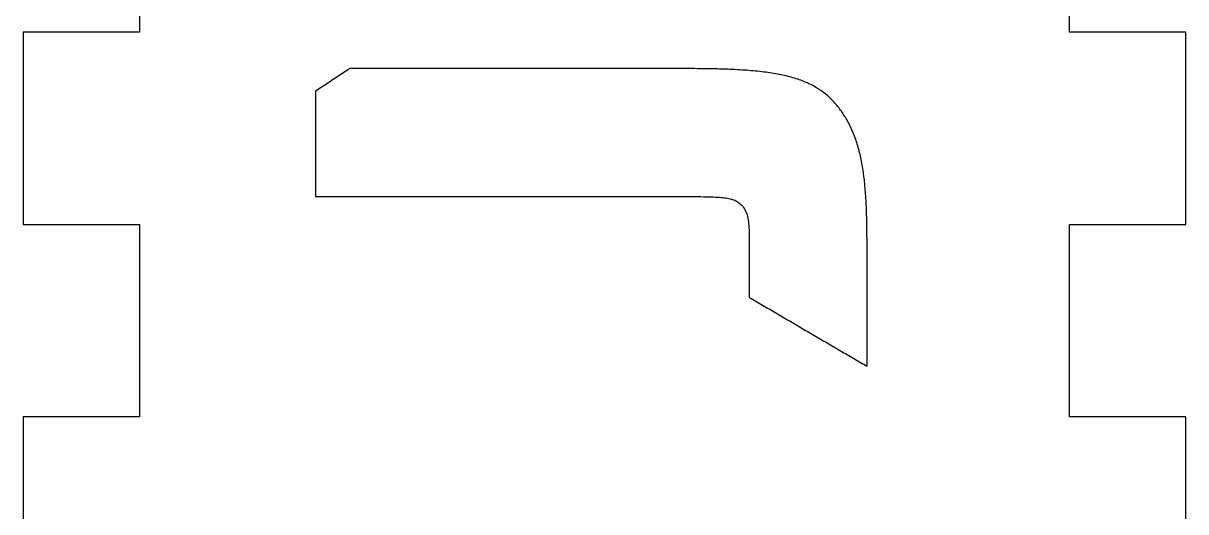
# Model space of a CAD drawing. Extents: x 10 to 860, y -140 to 140.
# Drawn here: x 10 to 70, y -69.4 to -44.2 of the extents above; entities that cross this region are included whole.
import ezdxf

# ---------------------------------------------------------------- set-up
doc = ezdxf.new("R2010")
doc.units = 0

# ---------------------------------------------------------------- blocks, each defined once
blk = doc.blocks.new('SHAPE2DVIEW004')
at = {"layer": 'Views', "color": 0}
for p, q in [((16, -34.741), (16, -44.667)), ((64, -44.667), (64, -34.741)), ((16, -44.667), (10, -44.667)), ((10, -44.667), (10, -54.593)), ((70, -44.667), (64, -44.667)), ((70, -54.593), (70, -44.667)), ((10, -54.593), (16, -54.593)), ((16, -54.593), (16, -64.519)), ((64, -64.519), (64, -54.593)), ((64, -54.593), (70, -54.593)), ((16, -64.519), (10, -64.519)), ((10, -64.519), (10, -74.444)), ((70, -64.519), (64, -64.519)), ((70, -74.444), (70, -64.519))]:
    blk.add_line(p, q, dxfattribs=at)
blk = doc.blocks.new('SHAPE2DVIEW006')
at = {"layer": 'Views', "color": 0}
for points in [[(26.846, -46.557), (26.766, -46.61), (26.686, -46.663), (26.606, -46.716), (26.526, -46.769), (26.445, -46.822), (26.365, -46.875), (26.285, -46.929), (26.205, -46.982), (26.125, -47.035), (26.045, -47.088), (25.965, -47.141), (25.885, -47.194), (25.805, -47.247), (25.725, -47.3), (25.645, -47.353), (25.565, -47.407), (25.485, -47.46), (25.405, -47.513), (25.325, -47.566), (25.245, -47.619), (25.165, -47.672), (25.085, -47.725)], [(26.846, -46.557), (26.766, -46.61), (26.686, -46.663), (26.606, -46.716), (26.526, -46.769), (26.445, -46.822), (26.365, -46.875), (26.285, -46.929), (26.205, -46.982), (26.125, -47.035), (26.045, -47.088), (25.965, -47.141), (25.885, -47.194), (25.805, -47.247), (25.725, -47.3), (25.645, -47.353), (25.565, -47.407), (25.485, -47.46), (25.405, -47.513), (25.325, -47.566), (25.245, -47.619), (25.165, -47.672), (25.085, -47.725)], [(44.185, -46.557), (44.086, -46.557), (43.986, -46.557), (43.887, -46.557), (43.787, -46.557), (43.687, -46.557), (43.588, -46.557), (43.488, -46.557), (43.388, -46.557), (43.289, -46.557), (43.189, -46.557), (43.089, -46.557), (42.99, -46.557), (42.89, -46.557), (42.79, -46.557), (42.691, -46.557), (42.591, -46.557), (42.491, -46.557), (42.392, -46.557), (42.292, -46.557), (42.192, -46.557), (42.093, -46.557), (41.993, -46.557), (41.893, -46.557), (41.794, -46.557), (41.694, -46.557), (41.594, -46.557), (41.495, -46.557), (41.395, -46.557), (41.296, -46.557), (41.196, -46.557), (41.096, -46.557), (40.997, -46.557), (40.897, -46.557), (40.797, -46.557), (40.698, -46.557), (40.598, -46.557), (40.498, -46.557), (40.399, -46.557), (40.299, -46.557), (40.199, -46.557), (40.1, -46.557), (40, -46.557), (39.9, -46.557), (39.801, -46.557), (39.701, -46.557), (39.601, -46.557), (39.502, -46.557), (39.402, -46.557), (39.302, -46.557), (39.203, -46.557), (39.103, -46.557), (39.003, -46.557), (38.904, -46.557), (38.804, -46.557), (38.705, -46.557), (38.605, -46.557), (38.505, -46.557), (38.406, -46.557), (38.306, -46.557), (38.206, -46.557), (38.107, -46.557), (38.007, -46.557), (37.907, -46.557), (37.808, -46.557), (37.708, -46.557), (37.608, -46.557), (37.509, -46.557), (37.409, -46.557), (37.309, -46.557), (37.21, -46.557), (37.11, -46.557), (37.01, -46.557), (36.911, -46.557), (36.811, -46.557), (36.711, -46.557), (36.612, -46.557), (36.512, -46.557), (36.412, -46.557), (36.313, -46.557), (36.213, -46.557), (36.114, -46.557), (36.014, -46.557), (35.914, -46.557), (35.815, -46.557), (35.715, -46.557), (35.615, -46.557), (35.516, -46.557), (35.416, -46.557), (35.316, -46.557), (35.217, -46.557), (35.117, -46.557), (35.017, -46.557), (34.918, -46.557), (34.818, -46.557), (34.718, -46.557), (34.619, -46.557), (34.519, -46.557), (34.419, -46.557), (34.32, -46.557), (34.22, -46.557), (34.12, -46.557), (34.021, -46.557), (33.921, -46.557), (33.821, -46.557), (33.722, -46.557), (33.622, -46.557), (33.523, -46.557), (33.423, -46.557), (33.323, -46.557), (33.224, -46.557), (33.124, -46.557), (33.024, -46.557), (32.925, -46.557), (32.825, -46.557), (32.725, -46.557), (32.626, -46.557), (32.526, -46.557), (32.426, -46.557), (32.327, -46.557), (32.227, -46.557), (32.127, -46.557), (32.028, -46.557), (31.928, -46.557), (31.828, -46.557), (31.729, -46.557), (31.629, -46.557), (31.529, -46.557), (31.43, -46.557), (31.33, -46.557), (31.23, -46.557), (31.131, -46.557), (31.031, -46.557), (30.932, -46.557), (30.832, -46.557), (30.732, -46.557), (30.633, -46.557), (30.533, -46.557), (30.433, -46.557), (30.334, -46.557), (30.234, -46.557), (30.134, -46.557), (30.035, -46.557), (29.935, -46.557), (29.835, -46.557), (29.736, -46.557), (29.636, -46.557), (29.536, -46.557), (29.437, -46.557), (29.337, -46.557), (29.237, -46.557), (29.138, -46.557), (29.038, -46.557), (28.938, -46.557), (28.839, -46.557), (28.739, -46.557), (28.639, -46.557), (28.54, -46.557), (28.44, -46.557), (28.341, -46.557), (28.241, -46.557), (28.141, -46.557), (28.042, -46.557), (27.942, -46.557), (27.842, -46.557), (27.743, -46.557), (27.643, -46.557), (27.543, -46.557), (27.444, -46.557), (27.344, -46.557), (27.244, -46.557), (27.145, -46.557), (27.045, -46.557), (26.945, -46.557), (26.846, -46.557)], [(44.185, -46.557), (44.086, -46.557), (43.986, -46.557), (43.887, -46.557), (43.787, -46.557), (43.687, -46.557), (43.588, -46.557), (43.488, -46.557), (43.388, -46.557), (43.289, -46.557), (43.189, -46.557), (43.089, -46.557), (42.99, -46.557), (42.89, -46.557), (42.79, -46.557), (42.691, -46.557), (42.591, -46.557), (42.491, -46.557), (42.392, -46.557), (42.292, -46.557), (42.192, -46.557), (42.093, -46.557), (41.993, -46.557), (41.893, -46.557), (41.794, -46.557), (41.694, -46.557), (41.594, -46.557), (41.495, -46.557), (41.395, -46.557), (41.296, -46.557), (41.196, -46.557), (41.096, -46.557), (40.997, -46.557), (40.897, -46.557), (40.797, -46.557), (40.698, -46.557), (40.598, -46.557), (40.498, -46.557), (40.399, -46.557), (40.299, -46.557), (40.199, -46.557), (40.1, -46.557), (40, -46.557), (39.9, -46.557), (39.801, -46.557), (39.701, -46.557), (39.601, -46.557), (39.502, -46.557), (39.402, -46.557), (39.302, -46.557), (39.203, -46.557), (39.103, -46.557), (39.003, -46.557), (38.904, -46.557), (38.804, -46.557), (38.705, -46.557), (38.605, -46.557), (38.505, -46.557), (38.406, -46.557), (38.306, -46.557), (38.206, -46.557), (38.107, -46.557), (38.007, -46.557), (37.907, -46.557), (37.808, -46.557), (37.708, -46.557), (37.608, -46.557), (37.509, -46.557), (37.409, -46.557), (37.309, -46.557), (37.21, -46.557), (37.11, -46.557), (37.01, -46.557), (36.911, -46.557), (36.811, -46.557), (36.711, -46.557), (36.612, -46.557), (36.512, -46.557), (36.412, -46.557), (36.313, -46.557), (36.213, -46.557), (36.114, -46.557), (36.014, -46.557), (35.914, -46.557), (35.815, -46.557), (35.715, -46.557), (35.615, -46.557), (35.516, -46.557), (35.416, -46.557), (35.316, -46.557), (35.217, -46.557), (35.117, -46.557), (35.017, -46.557), (34.918, -46.557), (34.818, -46.557), (34.718, -46.557), (34.619, -46.557), (34.519, -46.557), (34.419, -46.557), (34.32, -46.557), (34.22, -46.557), (34.12, -46.557), (34.021, -46.557), (33.921, -46.557), (33.821, -46.557), (33.722, -46.557), (33.622, -46.557), (33.523, -46.557), (33.423, -46.557), (33.323, -46.557), (33.224, -46.557), (33.124, -46.557), (33.024, -46.557), (32.925, -46.557), (32.825, -46.557), (32.725, -46.557), (32.626, -46.557), (32.526, -46.557), (32.426, -46.557), (32.327, -46.557), (32.227, -46.557), (32.127, -46.557), (32.028, -46.557), (31.928, -46.557), (31.828, -46.557), (31.729, -46.557), (31.629, -46.557), (31.529, -46.557), (31.43, -46.557), (31.33, -46.557), (31.23, -46.557), (31.131, -46.557), (31.031, -46.557), (30.932, -46.557), (30.832, -46.557), (30.732, -46.557), (30.633, -46.557), (30.533, -46.557), (30.433, -46.557), (30.334, -46.557), (30.234, -46.557), (30.134, -46.557), (30.035, -46.557), (29.935, -46.557), (29.835, -46.557), (29.736, -46.557), (29.636, -46.557), (29.536, -46.557), (29.437, -46.557), (29.337, -46.557), (29.237, -46.557), (29.138, -46.557), (29.038, -46.557), (28.938, -46.557), (28.839, -46.557), (28.739, -46.557), (28.639, -46.557), (28.54, -46.557), (28.44, -46.557), (28.341, -46.557), (28.241, -46.557), (28.141, -46.557), (28.042, -46.557), (27.942, -46.557), (27.842, -46.557), (27.743, -46.557), (27.643, -46.557), (27.543, -46.557), (27.444, -46.557), (27.344, -46.557), (27.244, -46.557), (27.145, -46.557), (27.045, -46.557), (26.945, -46.557), (26.846, -46.557)], [(52.229, -48.758), (52.183, -48.693), (52.136, -48.63), (52.089, -48.568), (52.041, -48.507), (51.993, -48.447), (51.943, -48.388), (51.893, -48.331), (51.842, -48.274), (51.79, -48.219), (51.738, -48.165), (51.685, -48.112), (51.631, -48.061), (51.576, -48.01), (51.52, -47.961), (51.463, -47.913), (51.406, -47.865), (51.348, -47.819), (51.288, -47.774), (51.228, -47.73), (51.167, -47.687), (51.105, -47.645), (51.042, -47.604), (50.978, -47.564), (50.913, -47.525), (50.847, -47.487), (50.78, -47.45), (50.712, -47.414), (50.643, -47.379), (50.572, -47.345), (50.501, -47.311), (50.429, -47.279), (50.355, -47.247), (50.281, -47.217), (50.205, -47.187), (50.128, -47.158), (50.05, -47.13), (49.971, -47.103), (49.891, -47.077), (49.809, -47.051), (49.726, -47.027), (49.642, -47.003), (49.557, -46.98), (49.47, -46.957), (49.382, -46.936), (49.293, -46.915), (49.203, -46.895), (49.111, -46.875), (49.018, -46.856), (48.923, -46.838), (48.827, -46.821), (48.73, -46.805), (48.631, -46.789), (48.531, -46.773), (48.43, -46.759), (48.327, -46.745), (48.222, -46.731), (48.117, -46.718), (48.009, -46.706), (47.9, -46.694), (47.79, -46.683), (47.678, -46.673), (47.565, -46.663), (47.45, -46.653), (47.333, -46.644), (47.215, -46.636), (47.095, -46.628), (46.974, -46.621), (46.851, -46.614), (46.726, -46.607), (46.6, -46.601), (46.472, -46.596), (46.343, -46.591), (46.211, -46.586), (46.078, -46.582), (45.943, -46.578), (45.807, -46.574), (45.668, -46.571), (45.528, -46.568), (45.387, -46.566), (45.243, -46.563), (45.097, -46.562), (44.95, -46.56), (44.801, -46.559), (44.65, -46.558), (44.497, -46.557), (44.342, -46.557), (44.185, -46.557)], [(52.229, -48.758), (52.183, -48.693), (52.136, -48.63), (52.089, -48.568), (52.041, -48.507), (51.993, -48.447), (51.943, -48.388), (51.893, -48.331), (51.842, -48.274), (51.79, -48.219), (51.738, -48.165), (51.685, -48.112), (51.631, -48.061), (51.576, -48.01), (51.52, -47.961), (51.463, -47.913), (51.406, -47.865), (51.348, -47.819), (51.288, -47.774), (51.228, -47.73), (51.167, -47.687), (51.105, -47.645), (51.042, -47.604), (50.978, -47.564), (50.913, -47.525), (50.847, -47.487), (50.78, -47.45), (50.712, -47.414), (50.643, -47.379), (50.572, -47.345), (50.501, -47.311), (50.429, -47.279), (50.355, -47.247), (50.281, -47.217), (50.205, -47.187), (50.128, -47.158), (50.05, -47.13), (49.971, -47.103), (49.891, -47.077), (49.809, -47.051), (49.726, -47.027), (49.642, -47.003), (49.557, -46.98), (49.47, -46.957), (49.382, -46.936), (49.293, -46.915), (49.203, -46.895), (49.111, -46.875), (49.018, -46.856), (48.923, -46.838), (48.827, -46.821), (48.73, -46.805), (48.631, -46.789), (48.531, -46.773), (48.43, -46.759), (48.327, -46.745), (48.222, -46.731), (48.117, -46.718), (48.009, -46.706), (47.9, -46.694), (47.79, -46.683), (47.678, -46.673), (47.565, -46.663), (47.45, -46.653), (47.333, -46.644), (47.215, -46.636), (47.095, -46.628), (46.974, -46.621), (46.851, -46.614), (46.726, -46.607), (46.6, -46.601), (46.472, -46.596), (46.343, -46.591), (46.211, -46.586), (46.078, -46.582), (45.943, -46.578), (45.807, -46.574), (45.668, -46.571), (45.528, -46.568), (45.387, -46.566), (45.243, -46.563), (45.097, -46.562), (44.95, -46.56), (44.801, -46.559), (44.65, -46.558), (44.497, -46.557), (44.342, -46.557), (44.185, -46.557)], [(25.085, -47.725), (25.085, -47.824), (25.085, -47.923), (25.085, -48.022), (25.085, -48.121), (25.085, -48.219), (25.085, -48.318), (25.085, -48.417), (25.085, -48.516), (25.085, -48.615), (25.085, -48.713), (25.085, -48.812), (25.085, -48.911), (25.085, -49.01), (25.085, -49.109), (25.085, -49.208), (25.085, -49.306), (25.085, -49.405), (25.085, -49.504), (25.085, -49.603), (25.085, -49.702), (25.085, -49.801), (25.085, -49.899), (25.085, -49.998), (25.085, -50.097), (25.085, -50.196), (25.085, -50.295), (25.085, -50.394), (25.085, -50.492), (25.085, -50.591), (25.085, -50.69), (25.085, -50.789), (25.085, -50.888), (25.085, -50.987), (25.085, -51.085), (25.085, -51.184), (25.085, -51.283), (25.085, -51.382), (25.085, -51.481), (25.085, -51.58), (25.085, -51.678), (25.085, -51.777), (25.085, -51.876), (25.085, -51.975), (25.085, -52.074), (25.085, -52.173), (25.085, -52.271), (25.085, -52.37), (25.085, -52.469), (25.085, -52.568), (25.085, -52.667), (25.085, -52.765), (25.085, -52.864), (25.085, -52.963), (25.085, -53.062), (25.085, -53.161)], [(25.085, -47.725), (25.085, -47.824), (25.085, -47.923), (25.085, -48.022), (25.085, -48.121), (25.085, -48.219), (25.085, -48.318), (25.085, -48.417), (25.085, -48.516), (25.085, -48.615), (25.085, -48.713), (25.085, -48.812), (25.085, -48.911), (25.085, -49.01), (25.085, -49.109), (25.085, -49.208), (25.085, -49.306), (25.085, -49.405), (25.085, -49.504), (25.085, -49.603), (25.085, -49.702), (25.085, -49.801), (25.085, -49.899), (25.085, -49.998), (25.085, -50.097), (25.085, -50.196), (25.085, -50.295), (25.085, -50.394), (25.085, -50.492), (25.085, -50.591), (25.085, -50.69), (25.085, -50.789), (25.085, -50.888), (25.085, -50.987), (25.085, -51.085), (25.085, -51.184), (25.085, -51.283), (25.085, -51.382), (25.085, -51.481), (25.085, -51.58), (25.085, -51.678), (25.085, -51.777), (25.085, -51.876), (25.085, -51.975), (25.085, -52.074), (25.085, -52.173), (25.085, -52.271), (25.085, -52.37), (25.085, -52.469), (25.085, -52.568), (25.085, -52.667), (25.085, -52.765), (25.085, -52.864), (25.085, -52.963), (25.085, -53.062), (25.085, -53.161)], [(53.55, -55.667), (53.55, -55.542), (53.549, -55.419), (53.549, -55.296), (53.548, -55.174), (53.547, -55.053), (53.546, -54.933), (53.545, -54.814), (53.543, -54.696), (53.541, -54.578), (53.539, -54.462), (53.537, -54.346), (53.534, -54.231), (53.531, -54.117), (53.528, -54.004), (53.524, -53.891), (53.519, -53.779), (53.515, -53.669), (53.51, -53.559), (53.504, -53.45), (53.499, -53.341), (53.492, -53.234), (53.486, -53.127), (53.478, -53.021), (53.471, -52.916), (53.462, -52.812), (53.454, -52.708), (53.444, -52.606), (53.434, -52.504), (53.424, -52.403), (53.413, -52.303), (53.401, -52.203), (53.389, -52.104), (53.376, -52.006), (53.363, -51.909), (53.349, -51.813), (53.334, -51.717), (53.318, -51.622), (53.302, -51.528), (53.285, -51.435), (53.267, -51.342), (53.249, -51.25), (53.23, -51.159), (53.21, -51.069), (53.189, -50.979), (53.168, -50.891), (53.145, -50.802), (53.122, -50.715), (53.098, -50.628), (53.073, -50.542), (53.047, -50.457), (53.021, -50.373), (52.993, -50.289), (52.965, -50.206), (52.935, -50.123), (52.905, -50.042), (52.874, -49.961), (52.841, -49.88), (52.808, -49.801), (52.774, -49.722), (52.738, -49.644), (52.702, -49.566), (52.664, -49.49), (52.626, -49.413), (52.586, -49.338), (52.546, -49.263), (52.504, -49.189), (52.461, -49.116), (52.417, -49.043), (52.372, -48.971), (52.325, -48.899), (52.278, -48.828), (52.229, -48.758)], [(53.55, -55.667), (53.55, -55.542), (53.549, -55.419), (53.549, -55.296), (53.548, -55.174), (53.547, -55.053), (53.546, -54.933), (53.545, -54.814), (53.543, -54.696), (53.541, -54.578), (53.539, -54.462), (53.537, -54.346), (53.534, -54.231), (53.531, -54.117), (53.528, -54.004), (53.524, -53.891), (53.519, -53.779), (53.515, -53.669), (53.51, -53.559), (53.504, -53.45), (53.499, -53.341), (53.492, -53.234), (53.486, -53.127), (53.478, -53.021), (53.471, -52.916), (53.462, -52.812), (53.454, -52.708), (53.444, -52.606), (53.434, -52.504), (53.424, -52.403), (53.413, -52.303), (53.401, -52.203), (53.389, -52.104), (53.376, -52.006), (53.363, -51.909), (53.349, -51.813), (53.334, -51.717), (53.318, -51.622), (53.302, -51.528), (53.285, -51.435), (53.267, -51.342), (53.249, -51.25), (53.23, -51.159), (53.21, -51.069), (53.189, -50.979), (53.168, -50.891), (53.145, -50.802), (53.122, -50.715), (53.098, -50.628), (53.073, -50.542), (53.047, -50.457), (53.021, -50.373), (52.993, -50.289), (52.965, -50.206), (52.935, -50.123), (52.905, -50.042), (52.874, -49.961), (52.841, -49.88), (52.808, -49.801), (52.774, -49.722), (52.738, -49.644), (52.702, -49.566), (52.664, -49.49), (52.626, -49.413), (52.586, -49.338), (52.546, -49.263), (52.504, -49.189), (52.461, -49.116), (52.417, -49.043), (52.372, -48.971), (52.325, -48.899), (52.278, -48.828), (52.229, -48.758)], [(25.085, -53.161), (25.185, -53.161), (25.284, -53.161), (25.384, -53.161), (25.484, -53.161), (25.584, -53.161), (25.684, -53.161), (25.784, -53.161), (25.884, -53.161), (25.984, -53.161), (26.084, -53.161), (26.184, -53.161), (26.283, -53.161), (26.383, -53.161), (26.483, -53.161), (26.583, -53.161), (26.683, -53.161), (26.783, -53.161), (26.883, -53.161), (26.983, -53.161), (27.083, -53.161), (27.183, -53.161), (27.282, -53.161), (27.382, -53.161), (27.482, -53.161), (27.582, -53.161), (27.682, -53.161), (27.782, -53.161), (27.882, -53.161), (27.982, -53.161), (28.082, -53.161), (28.181, -53.161), (28.281, -53.161), (28.381, -53.161), (28.481, -53.161), (28.581, -53.161), (28.681, -53.161), (28.781, -53.161), (28.881, -53.161), (28.981, -53.161), (29.081, -53.161), (29.18, -53.161), (29.28, -53.161), (29.38, -53.161), (29.48, -53.161), (29.58, -53.161), (29.68, -53.161), (29.78, -53.161), (29.88, -53.161), (29.98, -53.161), (30.08, -53.161), (30.179, -53.161), (30.279, -53.161), (30.379, -53.161), (30.479, -53.161), (30.579, -53.161), (30.679, -53.161), (30.779, -53.161), (30.879, -53.161), (30.979, -53.161), (31.079, -53.161), (31.178, -53.161), (31.278, -53.161), (31.378, -53.161), (31.478, -53.161), (31.578, -53.161), (31.678, -53.161), (31.778, -53.161), (31.878, -53.161), (31.978, -53.161), (32.078, -53.161), (32.177, -53.161), (32.277, -53.161), (32.377, -53.161), (32.477, -53.161), (32.577, -53.161), (32.677, -53.161), (32.777, -53.161), (32.877, -53.161), (32.977, -53.161), (33.076, -53.161), (33.176, -53.161), (33.276, -53.161), (33.376, -53.161), (33.476, -53.161), (33.576, -53.161), (33.676, -53.161), (33.776, -53.161), (33.876, -53.161), (33.976, -53.161), (34.075, -53.161), (34.175, -53.161), (34.275, -53.161), (34.375, -53.161), (34.475, -53.161), (34.575, -53.161), (34.675, -53.161), (34.775, -53.161), (34.875, -53.161), (34.975, -53.161), (35.074, -53.161), (35.174, -53.161), (35.274, -53.161), (35.374, -53.161), (35.474, -53.161), (35.574, -53.161), (35.674, -53.161), (35.774, -53.161), (35.874, -53.161), (35.974, -53.161), (36.073, -53.161), (36.173, -53.161), (36.273, -53.161), (36.373, -53.161), (36.473, -53.161), (36.573, -53.161), (36.673, -53.161), (36.773, -53.161), (36.873, -53.161), (36.972, -53.161), (37.072, -53.161), (37.172, -53.161), (37.272, -53.161), (37.372, -53.161), (37.472, -53.161), (37.572, -53.161), (37.672, -53.161), (37.772, -53.161), (37.872, -53.161), (37.971, -53.161), (38.071, -53.161), (38.171, -53.161), (38.271, -53.161), (38.371, -53.161), (38.471, -53.161), (38.571, -53.161), (38.671, -53.161), (38.771, -53.161), (38.871, -53.161), (38.97, -53.161), (39.07, -53.161), (39.17, -53.161), (39.27, -53.161), (39.37, -53.161), (39.47, -53.161), (39.57, -53.161), (39.67, -53.161), (39.77, -53.161), (39.87, -53.161), (39.969, -53.161), (40.069, -53.161), (40.169, -53.161), (40.269, -53.161), (40.369, -53.161), (40.469, -53.161), (40.569, -53.161), (40.669, -53.161), (40.769, -53.161), (40.869, -53.161), (40.968, -53.161), (41.068, -53.161), (41.168, -53.161), (41.268, -53.161), (41.368, -53.161), (41.468, -53.161), (41.568, -53.161), (41.668, -53.161), (41.768, -53.161), (41.867, -53.161), (41.967, -53.161), (42.067, -53.161), (42.167, -53.161), (42.267, -53.161), (42.367, -53.161), (42.467, -53.161), (42.567, -53.161), (42.667, -53.161), (42.767, -53.161), (42.866, -53.161), (42.966, -53.161), (43.066, -53.161), (43.166, -53.161), (43.266, -53.161), (43.366, -53.161), (43.466, -53.161), (43.566, -53.161), (43.666, -53.161), (43.766, -53.161), (43.865, -53.161), (43.965, -53.161)], [(25.085, -53.161), (25.185, -53.161), (25.284, -53.161), (25.384, -53.161), (25.484, -53.161), (25.584, -53.161), (25.684, -53.161), (25.784, -53.161), (25.884, -53.161), (25.984, -53.161), (26.084, -53.161), (26.184, -53.161), (26.283, -53.161), (26.383, -53.161), (26.483, -53.161), (26.583, -53.161), (26.683, -53.161), (26.783, -53.161), (26.883, -53.161), (26.983, -53.161), (27.083, -53.161), (27.183, -53.161), (27.282, -53.161), (27.382, -53.161), (27.482, -53.161), (27.582, -53.161), (27.682, -53.161), (27.782, -53.161), (27.882, -53.161), (27.982, -53.161), (28.082, -53.161), (28.181, -53.161), (28.281, -53.161), (28.381, -53.161), (28.481, -53.161), (28.581, -53.161), (28.681, -53.161), (28.781, -53.161), (28.881, -53.161), (28.981, -53.161), (29.081, -53.161), (29.18, -53.161), (29.28, -53.161), (29.38, -53.161), (29.48, -53.161), (29.58, -53.161), (29.68, -53.161), (29.78, -53.161), (29.88, -53.161), (29.98, -53.161), (30.08, -53.161), (30.179, -53.161), (30.279, -53.161), (30.379, -53.161), (30.479, -53.161), (30.579, -53.161), (30.679, -53.161), (30.779, -53.161), (30.879, -53.161), (30.979, -53.161), (31.079, -53.161), (31.178, -53.161), (31.278, -53.161), (31.378, -53.161), (31.478, -53.161), (31.578, -53.161), (31.678, -53.161), (31.778, -53.161), (31.878, -53.161), (31.978, -53.161), (32.078, -53.161), (32.177, -53.161), (32.277, -53.161), (32.377, -53.161), (32.477, -53.161), (32.577, -53.161), (32.677, -53.161), (32.777, -53.161), (32.877, -53.161), (32.977, -53.161), (33.076, -53.161), (33.176, -53.161), (33.276, -53.161), (33.376, -53.161), (33.476, -53.161), (33.576, -53.161), (33.676, -53.161), (33.776, -53.161), (33.876, -53.161), (33.976, -53.161), (34.075, -53.161), (34.175, -53.161), (34.275, -53.161), (34.375, -53.161), (34.475, -53.161), (34.575, -53.161), (34.675, -53.161), (34.775, -53.161), (34.875, -53.161), (34.975, -53.161), (35.074, -53.161), (35.174, -53.161), (35.274, -53.161), (35.374, -53.161), (35.474, -53.161), (35.574, -53.161), (35.674, -53.161), (35.774, -53.161), (35.874, -53.161), (35.974, -53.161), (36.073, -53.161), (36.173, -53.161), (36.273, -53.161), (36.373, -53.161), (36.473, -53.161), (36.573, -53.161), (36.673, -53.161), (36.773, -53.161), (36.873, -53.161), (36.972, -53.161), (37.072, -53.161), (37.172, -53.161), (37.272, -53.161), (37.372, -53.161), (37.472, -53.161), (37.572, -53.161), (37.672, -53.161), (37.772, -53.161), (37.872, -53.161), (37.971, -53.161), (38.071, -53.161), (38.171, -53.161), (38.271, -53.161), (38.371, -53.161), (38.471, -53.161), (38.571, -53.161), (38.671, -53.161), (38.771, -53.161), (38.871, -53.161), (38.97, -53.161), (39.07, -53.161), (39.17, -53.161), (39.27, -53.161), (39.37, -53.161), (39.47, -53.161), (39.57, -53.161), (39.67, -53.161), (39.77, -53.161), (39.87, -53.161), (39.969, -53.161), (40.069, -53.161), (40.169, -53.161), (40.269, -53.161), (40.369, -53.161), (40.469, -53.161), (40.569, -53.161), (40.669, -53.161), (40.769, -53.161), (40.869, -53.161), (40.968, -53.161), (41.068, -53.161), (41.168, -53.161), (41.268, -53.161), (41.368, -53.161), (41.468, -53.161), (41.568, -53.161), (41.668, -53.161), (41.768, -53.161), (41.867, -53.161), (41.967, -53.161), (42.067, -53.161), (42.167, -53.161), (42.267, -53.161), (42.367, -53.161), (42.467, -53.161), (42.567, -53.161), (42.667, -53.161), (42.767, -53.161), (42.866, -53.161), (42.966, -53.161), (43.066, -53.161), (43.166, -53.161), (43.266, -53.161), (43.366, -53.161), (43.466, -53.161), (43.566, -53.161), (43.666, -53.161), (43.766, -53.161), (43.865, -53.161), (43.965, -53.161)], [(43.965, -53.161), (44.154, -53.161), (44.333, -53.161), (44.505, -53.161), (44.669, -53.162), (44.825, -53.162), (44.974, -53.163), (45.116, -53.165), (45.251, -53.167), (45.379, -53.17), (45.5, -53.173), (45.616, -53.177), (45.726, -53.182), (45.83, -53.188), (45.928, -53.194), (46.021, -53.202), (46.11, -53.211), (46.193, -53.221), (46.272, -53.232), (46.347, -53.245), (46.418, -53.259), (46.485, -53.274), (46.548, -53.291), (46.608, -53.31), (46.665, -53.33), (46.719, -53.352), (46.771, -53.376), (46.821, -53.402), (46.868, -53.43), (46.913, -53.46), (46.957, -53.492), (46.999, -53.526), (47.041, -53.562), (47.081, -53.601)], [(43.965, -53.161), (44.154, -53.161), (44.333, -53.161), (44.505, -53.161), (44.669, -53.162), (44.825, -53.162), (44.974, -53.163), (45.116, -53.165), (45.251, -53.167), (45.379, -53.17), (45.5, -53.173), (45.616, -53.177), (45.726, -53.182), (45.83, -53.188), (45.928, -53.194), (46.021, -53.202), (46.11, -53.211), (46.193, -53.221), (46.272, -53.232), (46.347, -53.245), (46.418, -53.259), (46.485, -53.274), (46.548, -53.291), (46.608, -53.31), (46.665, -53.33), (46.719, -53.352), (46.771, -53.376), (46.821, -53.402), (46.868, -53.43), (46.913, -53.46), (46.957, -53.492), (46.999, -53.526), (47.041, -53.562), (47.081, -53.601)], [(47.081, -53.601), (47.134, -53.659), (47.182, -53.722), (47.225, -53.79), (47.264, -53.862), (47.298, -53.938), (47.329, -54.018), (47.355, -54.102), (47.378, -54.189), (47.398, -54.279), (47.415, -54.372), (47.428, -54.469), (47.44, -54.567), (47.449, -54.668), (47.456, -54.771), (47.461, -54.876), (47.465, -54.983), (47.468, -55.091), (47.469, -55.2), (47.47, -55.31), (47.47, -55.42), (47.471, -55.531)], [(47.081, -53.601), (47.134, -53.659), (47.182, -53.722), (47.225, -53.79), (47.264, -53.862), (47.298, -53.938), (47.329, -54.018), (47.355, -54.102), (47.378, -54.189), (47.398, -54.279), (47.415, -54.372), (47.428, -54.469), (47.44, -54.567), (47.449, -54.668), (47.456, -54.771), (47.461, -54.876), (47.465, -54.983), (47.468, -55.091), (47.469, -55.2), (47.47, -55.31), (47.47, -55.42), (47.471, -55.531)], [(47.471, -55.531), (47.471, -55.629), (47.471, -55.726), (47.471, -55.824), (47.471, -55.922), (47.471, -56.019), (47.471, -56.117), (47.471, -56.214), (47.471, -56.312), (47.471, -56.409), (47.471, -56.507), (47.471, -56.604), (47.471, -56.702), (47.471, -56.799), (47.471, -56.897), (47.471, -56.994), (47.471, -57.092), (47.471, -57.189), (47.471, -57.287), (47.471, -57.384), (47.471, -57.482), (47.471, -57.579), (47.471, -57.677), (47.471, -57.774), (47.471, -57.872), (47.471, -57.969), (47.471, -58.067), (47.471, -58.164), (47.471, -58.262), (47.471, -58.359)], [(47.471, -55.531), (47.471, -55.629), (47.471, -55.726), (47.471, -55.824), (47.471, -55.922), (47.471, -56.019), (47.471, -56.117), (47.471, -56.214), (47.471, -56.312), (47.471, -56.409), (47.471, -56.507), (47.471, -56.604), (47.471, -56.702), (47.471, -56.799), (47.471, -56.897), (47.471, -56.994), (47.471, -57.092), (47.471, -57.189), (47.471, -57.287), (47.471, -57.384), (47.471, -57.482), (47.471, -57.579), (47.471, -57.677), (47.471, -57.774), (47.471, -57.872), (47.471, -57.969), (47.471, -58.067), (47.471, -58.164), (47.471, -58.262), (47.471, -58.359)], [(53.55, -61.915), (53.55, -61.816), (53.55, -61.717), (53.55, -61.618), (53.55, -61.519), (53.55, -61.419), (53.55, -61.32), (53.55, -61.221), (53.55, -61.122), (53.55, -61.023), (53.55, -60.924), (53.55, -60.824), (53.55, -60.725), (53.55, -60.626), (53.55, -60.527), (53.55, -60.428), (53.55, -60.328), (53.55, -60.229), (53.55, -60.13), (53.55, -60.031), (53.55, -59.932), (53.55, -59.833), (53.55, -59.733), (53.55, -59.634), (53.55, -59.535), (53.55, -59.436), (53.55, -59.337), (53.55, -59.237), (53.55, -59.138), (53.55, -59.039), (53.55, -58.94), (53.55, -58.841), (53.55, -58.742), (53.55, -58.642), (53.55, -58.543), (53.55, -58.444), (53.55, -58.345), (53.55, -58.246), (53.55, -58.146), (53.55, -58.047), (53.55, -57.948), (53.55, -57.849), (53.55, -57.75), (53.55, -57.651), (53.55, -57.551), (53.55, -57.452), (53.55, -57.353), (53.55, -57.254), (53.55, -57.155), (53.55, -57.055), (53.55, -56.956), (53.55, -56.857), (53.55, -56.758), (53.55, -56.659), (53.55, -56.56), (53.55, -56.46), (53.55, -56.361), (53.55, -56.262), (53.55, -56.163), (53.55, -56.064), (53.55, -55.964), (53.55, -55.865), (53.55, -55.766), (53.55, -55.667)], [(53.55, -61.915), (53.55, -61.816), (53.55, -61.717), (53.55, -61.618), (53.55, -61.519), (53.55, -61.419), (53.55, -61.32), (53.55, -61.221), (53.55, -61.122), (53.55, -61.023), (53.55, -60.924), (53.55, -60.824), (53.55, -60.725), (53.55, -60.626), (53.55, -60.527), (53.55, -60.428), (53.55, -60.328), (53.55, -60.229), (53.55, -60.13), (53.55, -60.031), (53.55, -59.932), (53.55, -59.833), (53.55, -59.733), (53.55, -59.634), (53.55, -59.535), (53.55, -59.436), (53.55, -59.337), (53.55, -59.237), (53.55, -59.138), (53.55, -59.039), (53.55, -58.94), (53.55, -58.841), (53.55, -58.742), (53.55, -58.642), (53.55, -58.543), (53.55, -58.444), (53.55, -58.345), (53.55, -58.246), (53.55, -58.146), (53.55, -58.047), (53.55, -57.948), (53.55, -57.849), (53.55, -57.75), (53.55, -57.651), (53.55, -57.551), (53.55, -57.452), (53.55, -57.353), (53.55, -57.254), (53.55, -57.155), (53.55, -57.055), (53.55, -56.956), (53.55, -56.857), (53.55, -56.758), (53.55, -56.659), (53.55, -56.56), (53.55, -56.46), (53.55, -56.361), (53.55, -56.262), (53.55, -56.163), (53.55, -56.064), (53.55, -55.964), (53.55, -55.865), (53.55, -55.766), (53.55, -55.667)], [(47.471, -58.359), (47.556, -58.409), (47.642, -58.46), (47.727, -58.51), (47.813, -58.56), (47.899, -58.61), (47.984, -58.66), (48.07, -58.71), (48.155, -58.76), (48.241, -58.81), (48.327, -58.86), (48.412, -58.91), (48.498, -58.96), (48.584, -59.01), (48.669, -59.061), (48.755, -59.111), (48.84, -59.161), (48.926, -59.211), (49.012, -59.261), (49.097, -59.311), (49.183, -59.361), (49.269, -59.411), (49.354, -59.461), (49.44, -59.511), (49.525, -59.561), (49.611, -59.611), (49.697, -59.662), (49.782, -59.712), (49.868, -59.762), (49.954, -59.812), (50.039, -59.862), (50.125, -59.912), (50.21, -59.962), (50.296, -60.012), (50.382, -60.062), (50.467, -60.112), (50.553, -60.162), (50.638, -60.212), (50.724, -60.263), (50.81, -60.313), (50.895, -60.363), (50.981, -60.413), (51.067, -60.463), (51.152, -60.513), (51.238, -60.563), (51.323, -60.613), (51.409, -60.663), (51.495, -60.713), (51.58, -60.763), (51.666, -60.813), (51.752, -60.864), (51.837, -60.914), (51.923, -60.964), (52.008, -61.014), (52.094, -61.064), (52.18, -61.114), (52.265, -61.164), (52.351, -61.214), (52.437, -61.264), (52.522, -61.314), (52.608, -61.364), (52.693, -61.414), (52.779, -61.465), (52.865, -61.515), (52.95, -61.565), (53.036, -61.615), (53.121, -61.665), (53.207, -61.715), (53.293, -61.765), (53.378, -61.815), (53.464, -61.865), (53.55, -61.915)], [(47.471, -58.359), (47.556, -58.409), (47.642, -58.46), (47.727, -58.51), (47.813, -58.56), (47.899, -58.61), (47.984, -58.66), (48.07, -58.71), (48.155, -58.76), (48.241, -58.81), (48.327, -58.86), (48.412, -58.91), (48.498, -58.96), (48.584, -59.01), (48.669, -59.061), (48.755, -59.111), (48.84, -59.161), (48.926, -59.211), (49.012, -59.261), (49.097, -59.311), (49.183, -59.361), (49.269, -59.411), (49.354, -59.461), (49.44, -59.511), (49.525, -59.561), (49.611, -59.611), (49.697, -59.662), (49.782, -59.712), (49.868, -59.762), (49.954, -59.812), (50.039, -59.862), (50.125, -59.912), (50.21, -59.962), (50.296, -60.012), (50.382, -60.062), (50.467, -60.112), (50.553, -60.162), (50.638, -60.212), (50.724, -60.263), (50.81, -60.313), (50.895, -60.363), (50.981, -60.413), (51.067, -60.463), (51.152, -60.513), (51.238, -60.563), (51.323, -60.613), (51.409, -60.663), (51.495, -60.713), (51.58, -60.763), (51.666, -60.813), (51.752, -60.864), (51.837, -60.914), (51.923, -60.964), (52.008, -61.014), (52.094, -61.064), (52.18, -61.114), (52.265, -61.164), (52.351, -61.214), (52.437, -61.264), (52.522, -61.314), (52.608, -61.364), (52.693, -61.414), (52.779, -61.465), (52.865, -61.515), (52.95, -61.565), (53.036, -61.615), (53.121, -61.665), (53.207, -61.715), (53.293, -61.765), (53.378, -61.815), (53.464, -61.865), (53.55, -61.915)]]:
    blk.add_lwpolyline(points, dxfattribs=at)

msp = doc.modelspace()

# ---------------------------------------------------------------- block references
at = {"layer": 'Views', "color": 0}
for name in ['SHAPE2DVIEW004', 'SHAPE2DVIEW006']:
    msp.add_blockref(name, (0, 0), dxfattribs=at)

doc.saveas('drawing.dxf')
